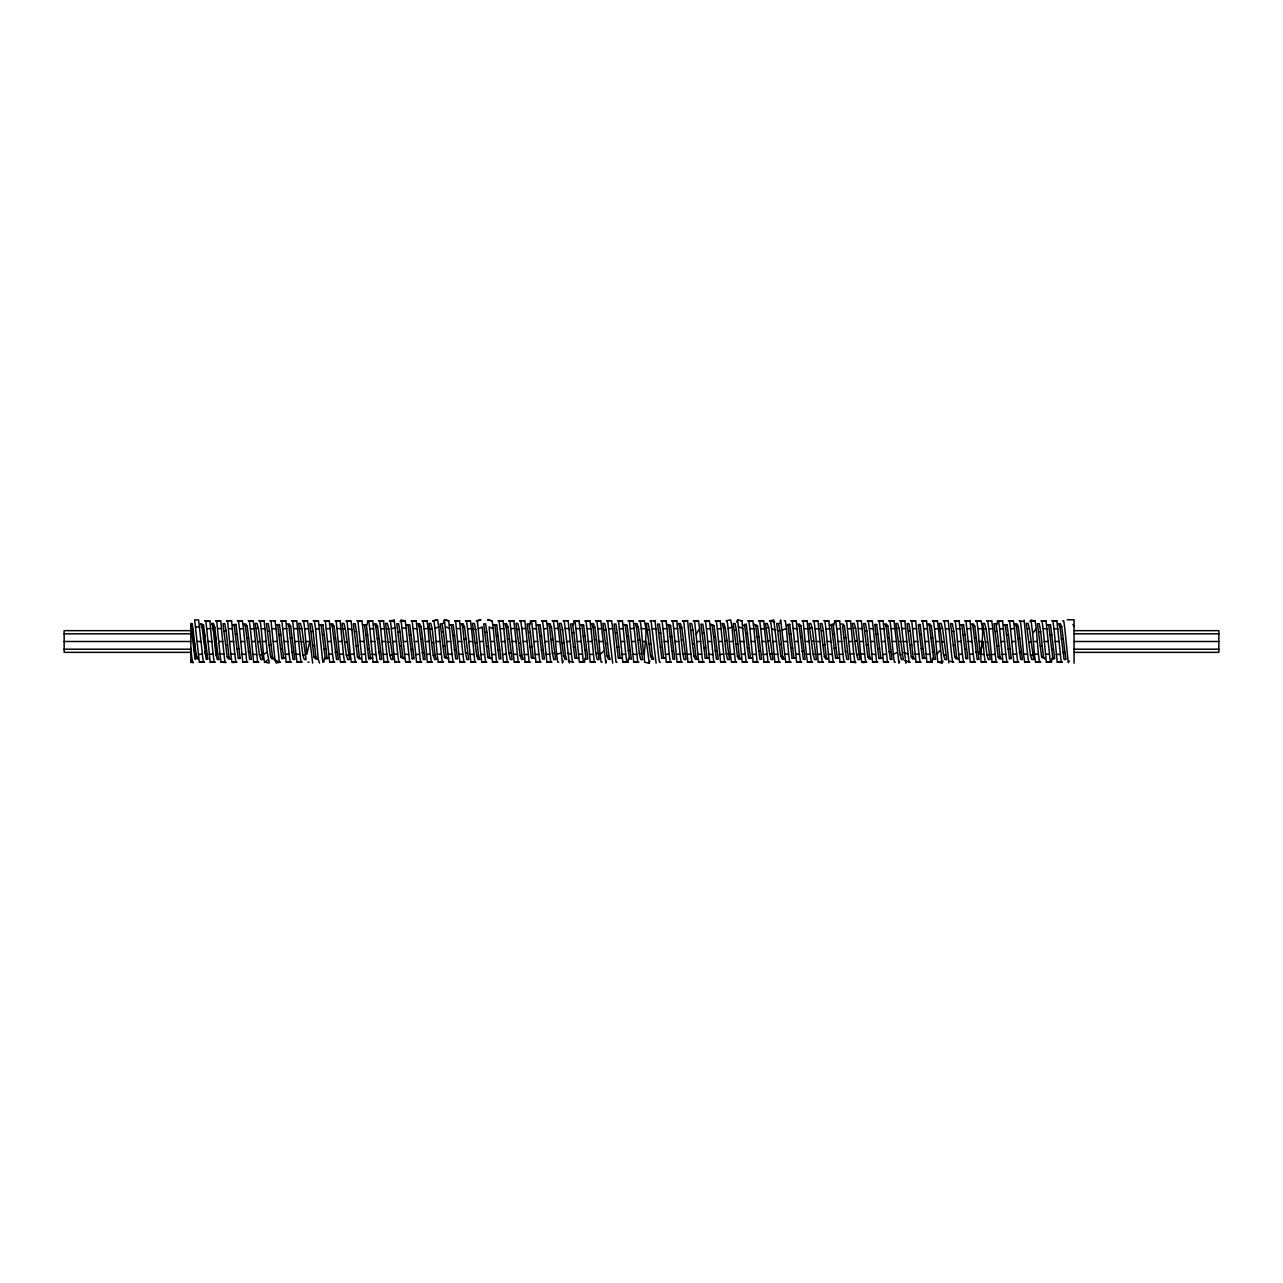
<?xml version="1.0" encoding="UTF-8"?>
<svg xmlns="http://www.w3.org/2000/svg" width="1283" height="1283" viewBox="0 0 1283 1283"><rect width="100%" height="100%" fill="white"/><g stroke="black" fill="none" stroke-linecap="round" stroke-linejoin="round"><path stroke-width="1.5" d="M1050.344 662.14L1046.03 620.94L1040.914 620.94L1042.037 620.86L1043.111 628.686L1046.335 662.044L1051.467 662.044L1051.996 658.099M529.991 624.901L530.537 620.94L535.653 620.94L538.892 654.346L539.983 662.204L541.057 662.124L536.005 662.236L531.627 620.764M573.437 624.821L573.982 620.876L579.066 620.86L583.396 662.14L584.503 662.076L585.048 658.131M930.897 662.14L926.583 620.956L921.467 620.94L922.573 620.86L923.648 628.67L926.887 662.06L932.003 662.06L932.549 658.099M324.407 658.211L323.861 662.172L322.787 662.156L318.457 620.892L313.389 620.764L318.457 620.892M627.932 662.14L626.81 662.06L625.735 654.154L622.48 620.796L618.518 620.844L622.88 662.236L627.932 662.14L628.462 658.227M996.955 624.789L997.5 620.86L1002.584 620.892L1005.824 654.266L1006.914 662.172L1008.005 662.156L1002.953 662.22L999.682 628.814L998.607 620.924L997.5 620.86M367.146 624.661L367.692 620.78L372.744 620.86L376.015 654.49L377.09 662.204L378.148 662.172L373.096 662.14L369.841 628.83L368.766 620.924L367.692 620.78M834.078 624.709L834.624 620.796L839.675 620.828L842.931 654.218L844.006 662.108L845.096 662.22L840.044 662.14L836.789 628.83L835.714 620.892L834.624 620.796M779.984 623.233L780.641 619.962L785.757 662.188L790.809 662.188L785.757 662.188M649.888 661.034L649.23 663.167L644.595 662.236C642.879 648.508 648.685 634.877 644.242 620.956L639.126 620.956L644.242 620.956M981.19 662.076L986.306 662.076L981.19 662.076C979.49 648.38 985.328 634.812 980.87 620.924L975.77 620.908L980.87 620.924M985.2 662.188L984.141 654.538L980.116 654.202L983.019 641.5L979.041 641.5M563.093 660.537L562.483 662.974L557.319 620.796L552.283 620.844L557.319 620.796M606.458 660.953L605.817 663.135L600.781 620.844L595.729 620.78L600.781 620.844M899.608 661.242L898.95 663.199L893.978 620.828L888.927 620.796L893.978 620.828M906.488 661.242L905.83 663.199L900.858 620.828L899.784 620.78L904.836 620.828L908.091 654.186L909.166 662.124L910.256 662.204M443.196 623.554L444.415 619.914L448.729 620.78L452.001 654.17L453.075 662.092L454.166 662.22L449.114 662.156L448.024 654.234L444.415 619.914L448.729 620.78M736.634 622.047L737.597 619.881L741.927 620.78L745.198 654.17L746.273 662.076L747.38 662.14L742.296 662.108L737.597 619.881M698.85 662.076L703.966 662.076L698.85 662.076L697.776 654.17L696.124 634.331L699.588 628.718L698.513 620.86L693.397 621.068L698.513 620.86M942.011 662.91L943.037 661.29L937.777 662.14L934.537 628.846L933.463 620.956L932.372 620.764L937.424 620.876L938.515 628.814L942.011 662.91L937.777 662.14M1069.413 661.066L1068.242 662.669L1064.842 628.814L1063.751 620.876L1062.661 620.796M1035.493 662.108L1040.561 662.236L1035.493 662.108L1034.419 654.186L1032.671 633.321L1036.231 628.686L1035.156 620.86L1030.987 620.25L1029.928 621.485L1035.156 620.86M394.25 620.218L393.223 621.469L389.374 620.876L394.25 620.218L397.698 654.138L398.772 662.044L399.879 662.14L394.795 662.044L390.465 620.812M401.13 620.218L400.104 621.469L405.284 620.764L409.678 662.236L410.768 662.044L405.653 662.044L404.578 654.138L401.13 620.218L405.284 620.764M936.702 654.314L940.295 650.192M408.01 624.869L412.212 658.772L413.607 657.313M743.065 625.671L746.273 624.244L750.475 658.147L751.886 658.099L748.679 658.147L744.461 624.244M744.878 625.671L746.273 624.244M1052.894 658.74L1054.706 658.74L1050.504 624.821L1047.281 624.917L1048.692 624.821L1052.894 658.74L1054.289 657.361M368.75 658.708L370.562 658.708L366.345 624.773L363.137 624.965L364.548 624.773L368.75 658.708L370.146 657.425M370.562 658.708L371.958 657.425M602.24 662.108L601.15 662.22L600.075 654.49L603.748 651.171M190.846 624.965L192.258 623.73L196.491 657.361L197.903 658.708L195.032 658.804L190.846 624.965L193.669 631.813L192.242 635.406L195.08 646.007L193.637 649.615L197.903 658.708M786.527 625.543L789.735 624.308L793.936 658.243L795.348 658.003L792.14 658.243L787.922 624.308M788.339 625.543L789.735 624.308M1009.432 658.66L1011.245 658.66L1008.438 634.893L1007.043 624.725L1003.819 625.013L1005.23 624.725L1009.432 658.66L1010.828 657.473M325.289 658.628L327.101 658.628L324.294 634.78L322.899 624.693L319.675 625.062L321.087 624.693L325.289 658.628L326.684 657.538M327.101 658.628L328.496 657.538M833.196 624.388L831.384 624.388L834.191 648.284L835.586 658.339L837.398 658.339L833.196 624.388L829.989 625.43M965.971 658.596L967.783 658.596L964.976 634.668L963.581 624.645L961.769 624.645L965.971 658.596L967.382 657.586M281.827 658.548L283.639 658.548L280.833 634.556L279.437 624.596L277.625 624.596L281.827 658.548L285.034 657.65M267.201 652.133L269.286 662.974L264.506 662.188L263.432 654.474L267.201 652.133L264.138 620.812L259.086 620.812L264.138 620.812M875.263 625.334L876.658 624.468L880.86 658.42L879.047 658.42L877.652 648.508L874.846 624.468L876.658 624.468M264.506 662.188L268.083 660.039M215.977 654.843L217.661 653.881L214.838 627.547L213.427 623.554L211.791 623.41L216.25 640.345L214.582 641.885L215.977 654.843L217.388 659.558L219.072 659.606L214.582 641.885L213.186 628.686L214.838 627.547L211.791 623.41M922.509 658.5L925.717 657.698L922.509 658.5L918.307 624.548L920.119 624.548L924.321 658.5M234.164 624.516L232.768 625.27L235.976 624.516L240.178 658.468L238.365 658.468L236.97 648.621L234.164 624.516L235.976 624.516M238.365 658.468L239.777 657.746M478.447 628.83L482.232 626.954L484.605 654.474L485.68 662.204L486.77 662.124L481.702 662.204L477.356 620.924L480.949 619.881L476.282 620.78M731.438 662.108L736.506 662.22L731.438 662.108L730.364 654.202L728.199 628.75L731.984 626.922L730.717 619.881L726.018 620.828M918.708 625.222L920.119 624.548M879.047 658.42L882.271 657.81L880.86 658.42M895.422 662.14L894.347 662.188L893.257 654.282L897.074 652.614M438.257 662.156L443.309 662.172L438.257 662.156L437.166 654.234L434.969 628.478L438.77 626.826L437.535 619.914L432.82 620.86L437.535 619.914M277.625 624.596L276.214 625.174L279.437 624.596M687.592 620.635L682.556 620.956L687.592 620.635L690.895 654.17L691.97 662.076L693.061 662.22L687.993 662.076L683.679 620.86M782.614 629.969L786.447 628.542L785.372 620.812L784.314 620.796M961.769 624.645L960.358 625.11L963.581 624.645M835.586 658.339L838.809 657.906L837.398 658.339M207.782 659.029L206.21 659.478L202.008 626.585L200.613 623.779L203.548 625.126L207.782 659.029L204.815 652.406L206.371 650.208L203.42 638.597L204.959 635.903L202.008 626.585L203.548 625.126L200.613 623.779M391.556 628.686L395.437 627.708M558.779 662.172L557.704 662.14L556.614 654.218L560.495 653.239M224.365 631.22L226.129 630.835L224.717 623.538L222.969 623.634L227.155 656.848L228.55 659.045L230.363 659.045L228.951 656.768L226.129 630.835M633.337 620.764L628.269 620.892L633.337 620.764L637.715 662.236L638.806 662.06L633.69 662.06L629.36 620.796M416.558 662.236L421.61 662.108L416.558 662.236L412.164 620.764L411.073 620.94L416.189 620.94L420.519 662.204M190.846 660.681L192.129 660.456L193.412 662.621L190.846 662.381L190.846 623.49L192.258 623.73M225.76 645.157L227.54 644.852M513.874 620.764L508.822 620.876L513.874 620.764L518.268 662.236L519.358 662.06L514.242 662.06L509.912 620.796M523.656 620.94L524.747 620.764L525.822 628.494L529.125 662.236L530.216 662.06L525.148 662.236L521.844 628.494L520.754 620.764L519.663 620.94L524.747 620.764M285.836 620.78L280.785 620.86L285.836 620.78L289.108 654.202L290.183 662.092L291.289 662.14L286.189 662.044L281.875 620.812M292.716 620.78L291.626 620.924L296.742 620.924L299.981 654.378L301.072 662.204L302.163 662.108L297.063 662.092L295.988 654.202L292.716 620.78L296.742 620.924M757.162 662.22L758.253 662.076L753.153 662.076L749.897 628.622L748.807 620.78L747.732 620.892L752.816 620.908L753.891 628.798L757.162 662.22L753.153 662.076M764.043 662.22L769.094 662.14L764.043 662.22L760.771 628.798L759.696 620.908L758.59 620.86L763.69 620.956L768.02 662.188M364.949 624.965L366.345 624.773M876.626 662.22L877.7 662.076L872.6 662.076L869.345 628.59L868.254 620.78L867.18 620.908L872.28 620.908L873.354 628.798L876.626 662.22L872.6 662.076M883.506 662.22L888.542 662.14L883.506 662.22L880.234 628.798L879.16 620.908L878.053 620.86L883.121 620.876L887.467 662.188M209.819 620.764L204.799 620.78L209.819 620.764L213.09 654.17L214.181 662.108L215.255 662.204L210.204 662.172L205.873 620.892M216.699 620.764L215.624 620.908L220.708 620.86L223.916 653.849L224.958 661.771L226.016 662.541L221.061 662.108L219.97 654.17L216.699 620.764L220.708 620.86M969.98 620.78L964.928 620.844L969.98 620.78L973.236 654.202L974.31 662.076L975.417 662.14L970.349 662.124L966.003 620.828M996.073 662.22L997.148 662.092L992.08 662.188L988.824 628.814L987.75 620.924L986.643 620.86L991.727 620.924L992.801 628.814L996.073 662.22L992.08 662.188M850.517 620.78L845.481 620.844L850.517 620.78L853.756 653.769L854.783 661.739L855.857 662.573L850.886 662.108L846.555 620.828M860.3 620.908L861.374 620.78L864.646 654.186L865.72 662.076L866.827 662.14L862.721 662.573L861.663 661.739L860.62 653.769L857.397 620.78L856.322 620.908L861.374 620.78M199.362 662.22L204.414 662.156L199.362 662.22L194.647 619.897L198.576 619.849L203.323 662.172M849.811 654.218L853.756 653.769M713.733 662.22L714.807 662.108L709.724 662.14L706.468 628.718L705.393 620.86L704.287 620.908L709.387 620.892L710.461 628.83L713.733 662.22L709.724 662.14M720.613 662.22L725.633 662.22L720.613 662.22L717.341 628.83L716.267 620.892L715.176 620.78L720.228 620.844L724.558 662.108M329.282 620.78L324.246 620.764L329.282 620.78L332.538 654.17L333.628 662.092L334.703 662.22L329.667 662.156L325.321 620.892M336.162 620.78L335.071 620.892L340.155 620.86L343.411 654.282L344.502 662.14L345.608 662.092L340.508 662.092L339.418 654.17L336.162 620.78L340.155 620.86M740.852 620.892L741.927 620.78M307.952 662.204L309.043 662.108M850.886 662.108L854.783 661.739M424.144 628.846L428.089 628.478L430.286 654.234L431.377 662.156L432.451 662.172L427.399 662.204L424.144 628.846L423.069 620.94L421.963 620.86L427.014 620.764L428.089 628.478M621.806 654.538L625.735 654.154M594.27 662.22L595.36 662.108L590.276 662.14L587.021 628.702L585.946 620.86L584.84 620.908L589.939 620.908L591.014 628.83L594.27 662.22L590.276 662.14M455.609 620.78L454.535 620.892L459.603 620.86L462.874 654.298L463.949 662.14L465.055 662.092L459.956 662.092L458.881 654.17L455.609 620.78L459.603 620.86M502.343 654.522L506.288 654.138L507.362 662.06L508.485 662.14L503.417 662.22L500.162 628.782L499.071 620.86L497.98 620.828L503.032 620.796L506.288 654.138M543.591 628.862L547.536 628.494L549.733 654.218L550.824 662.14L551.898 662.172L546.863 662.204L543.591 628.862L542.533 620.94L541.41 620.86L546.462 620.78L547.536 628.494M382.895 654.49L386.841 654.138L387.915 662.044L389.022 662.14L383.97 662.204L380.698 628.798L379.608 620.86L378.533 620.812L383.585 620.812L386.841 654.138M622.48 620.796L617.428 620.828M663.054 628.878L667 628.51L669.181 654.202L670.271 662.14L671.346 662.188L666.31 662.188L663.054 628.878L661.98 620.956L660.857 620.86L665.925 620.796L667 628.51M617.075 662.14L616 662.236L612.729 628.766L611.638 620.844L610.548 620.828M366.216 662.14L367.339 662.044L362.239 662.14L357.973 621.197L356.866 620.619L361.886 620.924L362.977 628.83L366.216 662.14L362.239 662.14M492.56 662.204L497.612 662.156L492.56 662.204L489.112 626.954L493.281 628.782L496.537 662.22M676.799 620.86L671.731 620.812L676.799 620.86L680.038 654.17L681.113 662.076L682.203 662.22L677.151 662.14L672.805 620.796M474.822 662.204L475.897 662.124L470.829 662.14L467.573 628.702L466.483 620.86L465.376 620.924L470.476 620.924L471.567 628.83L474.822 662.204L470.829 662.14M567.102 620.876L568.177 620.796L571.448 654.17L572.523 662.076L573.613 662.22M219.97 654.17L223.916 653.849M221.061 662.108L224.958 661.771M246.753 662.14L247.876 662.044L242.776 662.14L239.52 628.686L238.446 620.86L237.339 620.94L242.439 620.94L243.513 628.83L246.753 662.14L242.776 662.14M253.633 662.14L258.701 662.188L253.633 662.14L250.393 628.83L249.319 620.94L248.228 620.764L253.28 620.876L257.626 662.188M206.948 628.798L210.909 628.478M326.411 628.798L330.356 628.494M796.246 620.86L791.194 620.796L796.246 620.86L799.485 654.154L800.56 662.06L801.65 662.236L796.599 662.124L792.253 620.812M803.126 620.86L802.003 620.956L807.103 620.86L810.359 654.314L811.433 662.14L812.556 662.06L807.44 662.06L806.365 654.154L803.126 620.86L807.103 620.86M719.522 654.506L723.484 654.202M1057.224 662.14L1062.276 662.204L1057.224 662.14L1053.985 628.846L1052.91 620.94L1051.819 620.764L1056.871 620.876L1061.217 662.172M915.693 620.86L910.641 620.78L915.693 620.86L918.949 654.154L920.007 662.06L921.098 662.236L916.046 662.124L911.716 620.828M357.973 621.197L361.886 620.924M1049.093 624.917L1050.504 624.821M818.313 662.14L823.413 662.06L822.307 662.14L821.216 654.314L818.025 621.068L812.877 620.908L813.983 620.86L815.058 628.718L818.313 662.14L819.436 662.06M829.187 662.14L834.223 662.236L829.187 662.14L825.947 628.975L824.889 621.068L823.814 620.619L828.834 620.892L833.164 662.14M230.459 620.94L231.565 620.86L234.821 654.282L235.896 662.14L237.002 662.092L232.897 662.541L231.838 661.771L230.796 653.849L227.588 620.86L226.466 620.94L231.565 620.86M660.504 662.124L659.43 662.188L658.339 654.314L655.1 620.956L653.977 620.86M347.035 620.86L345.929 620.924L351.093 621.197L354.268 654.282L355.359 662.14L356.466 662.092L351.366 662.14L350.291 654.282L347.035 620.86L351.093 621.197M890.001 620.876L891.092 628.782L895.037 628.558M958.433 654.426L962.378 654.218L963.469 662.124L964.543 662.204L959.492 662.156L956.252 628.814L955.161 620.876L954.071 620.796L959.123 620.828L962.378 654.218M195.914 626.97L199.859 626.762M273.904 620.86L274.995 620.812L276.086 628.702L279.309 662.044L280.432 662.14L276.166 662.974L274.963 660.039L271.018 620.812L269.927 620.86L274.995 620.812M1010.539 628.782L1014.5 628.59L1016.681 654.186L1017.756 662.108L1018.846 662.204L1013.795 662.172L1010.539 628.782L1009.464 620.892L1008.374 620.78L1013.426 620.844L1014.5 628.59M838.97 654.41L842.931 654.218M774.9 662.188L779.952 662.14L774.9 662.188L771.644 628.895L770.57 620.956L769.447 620.86L773.761 619.962L778.877 662.188M579.066 620.86L573.982 620.876M1051.467 662.044L1046.335 662.044M824.889 621.068L828.834 620.892M227.155 656.848L228.951 656.768M351.366 662.14L352.472 662.092M423.069 620.94L427.014 620.764M622.88 662.236L626.81 662.06M932.003 662.06L926.887 662.06M542.533 620.94L546.462 620.78M503.417 662.22L507.362 662.06M511.003 628.654L514.964 628.494M630.45 628.638L634.411 628.478M825.947 628.975L829.909 628.83M415.467 654.522L419.429 654.362M534.915 654.49L538.892 654.346M282.966 628.702L286.927 628.542M661.98 620.956L665.925 620.796M383.97 662.204L387.915 662.044M762.968 654.458L766.929 654.298M882.415 654.442L886.377 654.282M847.646 628.75L851.607 628.606M198.272 654.394L202.249 654.25M967.093 628.734L971.055 628.574M584.503 662.076L579.403 662.076L575.057 620.796M1001.863 654.41L1005.824 654.266M619.609 628.766L623.57 628.638M426.309 654.362L430.286 654.234M748.679 658.147L750.074 658.099M500.162 628.782L504.123 628.654M545.772 654.346L549.733 654.218M991.021 654.538L994.983 654.41M380.698 628.798L384.675 628.686M665.219 654.314L669.181 654.202M260.16 620.876L261.251 628.798L265.228 628.702M784.667 654.298L788.628 654.202L789.719 662.124M956.252 628.814L960.213 628.734M1012.704 654.266L1016.681 654.186M530.537 620.94L535.653 620.94M836.789 628.83L840.766 628.75M209.113 654.25L213.09 654.17M717.341 628.83L721.319 628.75M249.319 620.94L253.28 620.876M368.766 620.924L372.744 620.86M933.463 620.956L937.424 620.876M1052.91 620.94L1056.871 620.876M328.576 654.234L332.538 654.17M677.151 662.14L681.113 662.076M796.599 662.124L800.56 662.06M916.046 662.124L920.007 662.06M716.267 620.892L720.228 620.844M835.714 620.892L839.675 620.828M955.161 620.876L959.123 620.828M596.82 620.908L597.894 628.83L601.871 628.766M448.024 654.234L452.001 654.17M210.204 662.172L214.181 662.108M329.667 662.156L333.628 662.092M449.114 662.156L453.075 662.092M1013.795 662.172L1017.756 662.108M379.608 620.86L383.585 620.812M499.071 620.86L503.032 620.796M427.399 662.204L431.377 662.156M546.863 662.204L550.824 662.14M666.31 662.188L670.271 662.14M1002.953 662.22L1006.914 662.172M369.841 628.83L373.818 628.798M676.061 654.202L680.038 654.17M959.492 662.156L963.469 662.124M307.583 620.892L302.499 620.86L307.583 620.892L312.667 663.07M879.16 620.908L883.121 620.876M998.607 620.924L1002.584 620.892M1009.464 620.892L1013.426 620.844M250.393 628.83L254.371 628.798M795.508 654.202L799.485 654.154M536.005 662.236L539.983 662.204M742.296 662.108L746.273 662.076M970.349 662.124L974.31 662.076M303.622 620.924L304.696 628.83L308.674 628.798M880.234 628.798L884.212 628.782M999.682 628.814L1003.659 628.782M1053.985 628.846L1057.962 628.814M741.221 654.202L745.198 654.17M914.971 654.186L918.949 654.154M969.258 654.218L973.236 654.202M840.044 662.14L844.006 662.108M934.537 628.846L938.515 628.814M1034.419 654.186L1038.396 654.154L1039.471 662.044M1067.183 619.785L1074.063 619.785L1074.063 663.215M900.858 620.828L904.836 620.828M568.177 620.796L563.125 620.876L564.199 620.796L569.363 662.974M611.638 620.844L606.57 620.828L607.661 620.844L612.697 663.135M655.1 620.956L650 620.86L651.123 620.956L656.11 663.167M949.917 661.29L953.686 662.22L952.611 662.156L951.553 654.426L948.281 620.876L943.213 620.796L944.304 620.876L945.379 628.814L948.891 662.91M841.199 624.067L843.011 624.067L844.406 625.96L848.624 659.334L846.812 659.334L845.401 651.572L842.594 625.96L844.406 625.96M321.087 624.693L322.899 624.693M1005.23 624.725L1007.043 624.725M406.599 624.869L409.806 624.869L414.024 658.772L412.212 658.772M453.268 624.965L450.06 624.773L451.456 624.965L455.673 658.853L457.486 658.853L453.268 624.965L451.873 624.773M494.917 625.062L496.729 625.062L500.931 658.917L499.135 658.917L494.917 625.062L493.522 624.693L496.729 625.062M538.379 625.174L540.191 625.174L544.393 658.981L542.581 658.981L538.379 625.174L536.984 624.596L540.191 625.174M581.841 625.27L583.653 625.27L587.855 659.045L586.042 659.045L581.841 625.27L580.445 624.516L583.653 625.27M625.302 625.382L627.114 625.382L631.316 659.093L629.504 659.093L625.302 625.382L623.907 624.436L627.114 625.382M668.764 625.495L670.576 625.495L674.778 659.157L672.966 659.157L668.764 625.495L667.352 624.356L670.576 625.495M712.225 625.607L714.038 625.607L718.239 659.205L716.427 659.205L712.225 625.607L710.814 624.276L714.038 625.607M755.687 625.719L757.499 625.719L761.701 659.254L759.889 659.254L755.687 625.719L754.276 624.212L757.499 625.719M799.149 625.847L800.945 625.847L805.163 659.302L803.35 659.302L799.149 625.847L797.737 624.131L799.55 624.131L800.945 625.847M886.056 626.088L887.868 626.088L892.07 659.382L890.274 659.382L886.056 626.088L884.661 624.003L886.473 624.003L887.868 626.088M245.374 626.152L247.186 626.152L251.388 659.398L249.592 659.398L245.374 626.152L243.978 623.971L245.791 623.971L247.186 626.152M288.835 626.28L290.648 626.28L294.849 659.43L293.037 659.43L288.835 626.28L287.44 623.923L289.252 623.923L290.648 626.28M929.517 626.216L931.33 626.216L935.532 659.414L933.735 659.414L929.517 626.216L928.122 623.939L929.934 623.939L931.33 626.216M972.979 626.345L974.791 626.345L978.993 659.446L977.181 659.446L972.979 626.345L971.584 623.891L973.396 623.891L974.791 626.345M332.297 626.409L334.109 626.409L338.311 659.462L336.499 659.462L332.297 626.409L330.902 623.859L332.698 623.859L334.109 626.409M375.759 626.553L377.571 626.553L381.773 659.494L379.96 659.494L375.759 626.553L374.363 623.811L376.16 623.811L377.571 626.553M1016.441 626.473L1018.253 626.473L1022.455 659.478L1020.643 659.478L1016.441 626.473L1015.045 623.843L1016.858 623.843L1018.253 626.473M1059.902 626.617L1061.715 626.617L1065.916 659.51L1064.104 659.51L1059.902 626.617L1058.507 623.779L1060.303 623.779L1061.715 626.617M419.22 626.681L421.032 626.681L425.234 659.51L423.422 659.51L419.22 626.681L417.809 623.763L419.621 623.763L421.032 626.681M462.682 626.826L464.494 626.826L468.696 659.542L466.884 659.542L465.488 652.839L462.682 626.826L461.271 623.714L463.083 623.714L464.494 626.826M506.144 626.97L507.94 626.97L512.158 659.558L510.345 659.558L508.934 653.015L506.144 626.97L504.732 623.666L506.544 623.666L507.94 626.97M549.605 627.114L551.401 627.114L555.619 659.574L553.807 659.574L552.396 653.207L549.605 627.114L548.194 623.634L550.006 623.634L551.401 627.114M593.051 627.259L594.863 627.259L599.081 659.574L597.269 659.574L595.857 653.384L593.051 627.259L591.655 623.602L593.468 623.602L594.863 627.259M636.512 627.403L638.325 627.403L642.526 659.59L640.73 659.59L639.319 653.56L636.512 627.403L635.117 623.554L636.929 623.554L638.325 627.403M679.974 627.563L681.786 627.563L685.988 659.59L684.176 659.59L682.781 653.737L679.974 627.563L678.579 623.538L680.391 623.538L681.786 627.563M723.436 627.708L725.248 627.708L729.45 659.606L727.637 659.606L726.242 653.913L723.436 627.708L722.04 623.506L723.853 623.506L725.248 627.708M766.897 627.868L768.709 627.868L772.911 659.59L771.099 659.59L769.704 654.089L765.502 623.474L767.298 623.474L768.709 627.868M810.359 628.029L812.171 628.029L816.373 659.59L814.561 659.59L813.165 654.266L808.964 623.458L810.76 623.458L812.171 628.029M853.82 628.189L855.633 628.189L859.835 659.59L858.022 659.59L856.627 654.442L852.409 623.442L854.221 623.442L855.633 628.189M256.6 628.445L258.396 628.445L262.614 659.574L260.802 659.574L259.391 654.683L255.189 623.426L257.001 623.426L258.396 628.445M521.844 628.494L525.822 628.494M897.282 628.349L899.094 628.349L903.296 659.574L901.484 659.574L900.089 654.603L895.871 623.426L897.683 623.426L899.094 628.349M901.917 628.558L905.91 628.558M228.663 628.686L232.64 628.686M272.108 628.702L276.086 628.702M300.046 628.606L301.858 628.606L306.076 659.558L304.263 659.558L302.852 654.843L298.65 623.41L300.463 623.41L301.858 628.606M565.29 628.526L569.267 628.526M608.751 628.766L612.729 628.766M858.487 628.606L862.465 628.59M940.744 628.526L942.54 628.526L946.758 659.558L944.946 659.558L943.534 654.763L939.332 623.41L941.145 623.41L942.54 628.526M984.205 628.686L986.002 628.686L990.219 659.542L988.407 659.542L986.996 654.923L982.794 623.41L984.606 623.41L986.002 628.686M988.824 628.814L992.801 628.814M314.463 620.892L315.554 628.798L319.531 628.798M343.507 628.782L345.319 628.782L349.521 659.542L347.725 659.542L346.314 655.004L342.112 623.41L343.924 623.41L345.319 628.782M386.969 628.943L388.781 628.943L392.983 659.51L391.187 659.51L389.775 655.164L385.574 623.394L387.386 623.394L388.781 628.943M652.197 628.878L656.174 628.878M945.379 628.814L949.372 628.814M1027.651 628.862L1029.463 628.862L1033.681 659.526L1031.869 659.526L1030.457 655.084L1026.256 623.41L1028.068 623.41L1029.463 628.862M430.43 629.119L432.243 629.119L435.049 655.324L436.445 659.494L434.632 659.494L433.237 655.324L429.035 623.394L430.847 623.394L432.243 629.119M473.892 629.295L475.704 629.295L478.511 655.485L479.906 659.462L478.094 659.462L476.699 655.485L472.497 623.41L474.309 623.41L475.704 629.295M517.354 629.472L519.166 629.472L521.973 655.629L523.368 659.43L521.556 659.43L520.16 655.629L515.958 623.41L517.755 623.41L519.166 629.472M560.815 629.664L562.628 629.664L565.434 655.773L566.829 659.398L565.017 659.398L563.622 655.773L559.404 623.426L561.216 623.426L562.628 629.664M604.277 629.841L606.089 629.841L608.88 655.934L610.291 659.366L608.479 659.366L607.084 655.934L602.866 623.426L604.678 623.426L606.089 629.841M647.739 630.033L649.551 630.033L652.341 656.078L653.753 659.318L651.94 659.318L650.545 656.078L646.327 623.442L648.14 623.442L649.551 630.033M691.2 630.21L692.996 630.21L695.803 656.206L697.214 659.27L695.402 659.27L693.991 656.206L689.789 623.474L691.601 623.474L692.996 630.21M734.646 630.402L736.458 630.402L739.265 656.351L740.676 659.221L738.864 659.221L737.452 656.351L733.251 623.49L735.063 623.49L736.458 630.402M778.107 630.595L779.92 630.595L782.726 656.495L784.121 659.173L782.325 659.173L780.914 656.495L776.712 623.522L778.524 623.522L779.92 630.595M190.846 630.643L64.15 630.643L64.15 652.357L190.846 652.357M821.569 630.787L823.381 630.787L826.188 656.623L827.583 659.125L825.787 659.125L824.376 656.623L820.174 623.538L821.986 623.538L823.381 630.787M1074.063 630.643L1218.85 630.643L1218.85 652.357L1074.063 652.357M865.031 630.979L866.843 630.979L869.649 656.752L871.045 659.061L869.232 659.061L867.837 656.752L863.635 623.57L865.448 623.57L866.843 630.979M267.81 631.284L269.622 631.284L272.429 656.944L273.824 658.981L272.012 658.981L270.617 656.944L266.415 623.634L268.211 623.634L269.622 631.284M908.492 631.188L910.305 631.188L913.111 656.88L914.506 659.013L912.694 659.013L911.299 656.88L907.097 623.618L908.893 623.618L910.305 631.188M951.954 631.38L953.766 631.38L956.573 657.008L957.968 658.949L956.156 658.949L954.76 657.008L950.559 623.65L952.355 623.65L953.766 631.38M311.272 631.477L313.084 631.477L315.891 657.072L317.286 658.917L315.474 658.917L314.078 657.072L309.861 623.666L311.673 623.666L313.084 631.477M354.733 631.685L356.546 631.685L359.336 657.185L360.748 658.853L358.935 658.853L357.54 657.185L353.322 623.714L355.134 623.714L356.546 631.685M995.416 631.573L997.228 631.573L1000.034 657.137L1001.43 658.885L999.617 658.885L998.222 657.137L994.004 623.698L995.816 623.698L997.228 631.573M398.195 631.878L399.991 631.878L402.798 657.313L404.209 658.772L400.986 657.313L396.784 623.763L398.596 623.763L399.991 631.878M1038.877 631.781L1040.689 631.781L1043.48 657.249L1044.891 658.804L1041.684 657.249L1037.466 623.73L1039.278 623.73L1040.689 631.781M441.657 632.086L443.453 632.086L446.259 657.425L447.671 658.708L444.447 657.425L440.245 623.811L442.058 623.811L443.453 632.086M485.102 632.294L486.915 632.294L489.721 657.538L491.132 658.628L487.909 657.538L483.707 623.859L485.519 623.859L486.915 632.294M528.564 632.503L530.376 632.503L533.183 657.65L534.578 658.548L531.37 657.65L527.169 623.923L528.981 623.923L530.376 632.503M572.026 632.711L573.838 632.711L576.644 657.746L578.04 658.468L574.832 657.746L570.63 623.971L572.443 623.971L573.838 632.711M615.487 632.92L617.299 632.92L620.106 657.858L621.501 658.387L618.294 657.858L614.092 624.035L615.904 624.035L617.299 632.92M658.949 633.128L660.761 633.128L663.568 657.954L664.963 658.291L661.755 657.954L657.554 624.099L659.35 624.099L660.761 633.128M702.41 633.353L704.223 633.353L707.029 658.051L705.217 658.051L700.999 624.163L702.811 624.163L704.223 633.353M745.872 633.561L747.684 633.561M64.15 633.818L190.846 633.818M789.334 633.786L791.146 633.786M1074.063 633.818L1218.85 633.818M832.795 633.994L834.591 633.994M235.559 634.331L237.371 634.331M876.241 634.219L878.053 634.219M279.02 634.556L280.833 634.556M919.703 634.444L921.515 634.444M322.482 634.78L324.294 634.78M963.164 634.668L964.976 634.668M1006.626 634.893L1008.438 634.893M365.944 635.005L367.756 635.005M1050.087 635.117L1051.9 635.117M409.405 635.229L411.218 635.229M452.867 635.454L454.679 635.454M496.329 635.678L498.141 635.678M539.79 635.903L541.586 635.903M583.252 636.143L585.048 636.143M626.697 636.368L628.51 636.368M670.159 636.593L671.971 636.593M713.621 636.833L715.433 636.833M757.082 637.058L758.894 637.058M800.544 637.298L802.356 637.298M844.006 637.539L845.818 637.539M887.467 637.763L889.279 637.763M246.785 637.892L248.597 637.892M290.247 638.116L292.043 638.116M930.929 638.004L932.741 638.004M333.692 638.357L335.505 638.357M974.39 638.244L976.187 638.244M377.154 638.597L378.966 638.597M1017.836 638.469L1019.648 638.469M420.616 638.838L422.428 638.838M1061.298 638.709L1063.11 638.709M464.077 639.078L465.889 639.078M507.539 639.303L509.351 639.303M551 639.543L552.813 639.543M594.462 639.784L596.274 639.784M637.924 640.025L639.736 640.025M681.385 640.265L683.197 640.265M724.847 640.506L726.643 640.506M768.292 640.746L770.105 640.746M811.754 640.987L813.566 640.987M855.216 641.227L857.028 641.227M64.15 641.5L190.846 641.5M197.181 641.5L201.158 641.5M208.038 641.5L212.016 641.5M218.896 641.5L222.873 641.5M229.753 641.5L233.731 641.5M240.611 641.5L244.588 641.5M251.468 641.5L255.445 641.5M257.995 641.596L259.808 641.596M262.325 641.5L266.319 641.5M273.183 641.5L277.176 641.5M284.056 641.5L288.034 641.5M294.914 641.5L298.891 641.5M305.771 641.5L309.748 641.5L306.862 654.378L304.696 628.83M327.486 641.5L331.463 641.5M338.343 641.5L342.32 641.5M360.058 641.5L364.051 641.5M370.931 641.5L374.909 641.5M381.789 641.5L385.766 641.5M392.646 641.5L396.623 641.5M403.503 641.5L407.481 641.5M414.361 641.5L418.338 641.5M425.218 641.5L429.196 641.5M436.076 641.5L440.053 641.5L442.234 662.156M446.933 641.5L450.926 641.5M457.79 641.5L461.784 641.5M468.664 641.5L472.641 641.5M479.521 641.5L483.499 641.5M490.379 641.5L494.356 641.5M501.236 641.5L505.213 641.5M512.093 641.5L516.071 641.5M522.951 641.5L526.928 641.5M533.808 641.5L537.785 641.5M544.666 641.5L548.659 641.5M555.523 641.5L559.516 641.5M566.396 641.5L570.374 641.5M577.254 641.5L581.231 641.5M588.111 641.5L592.088 641.5M598.969 641.5L602.946 641.5M620.683 641.5L624.661 641.5M631.541 641.5L635.518 641.5M642.398 641.5L646.391 641.5L649.23 663.167M664.129 641.5L668.106 641.5M674.986 641.5L678.964 641.5M696.701 641.5L700.678 641.5M707.558 641.5L711.536 641.5M718.416 641.5L722.393 641.5M729.273 641.5L733.267 641.5L735.416 662.108M740.131 641.5L744.124 641.5M751.004 641.5L754.981 641.5M761.861 641.5L765.839 641.5M772.719 641.5L776.696 641.5M783.576 641.5L787.554 641.5M794.434 641.5L798.411 641.5M805.291 641.5L809.268 641.5M816.148 641.5L820.126 641.5M827.006 641.5L830.999 641.5M837.879 641.5L841.856 641.5M848.737 641.5L852.714 641.5M859.594 641.5L863.571 641.5M870.451 641.5L874.429 641.5M881.309 641.5L885.286 641.5M892.166 641.5L896.143 641.5M898.677 641.468L900.49 641.468M903.024 641.5L907.001 641.5M913.881 641.5L917.874 641.5M924.738 641.5L928.732 641.5M935.612 641.5L939.589 641.5M957.326 641.5L961.304 641.5M968.184 641.5L972.161 641.5M1000.756 641.5L1004.733 641.5M1011.613 641.5L1015.607 641.5M1033.344 641.5L1037.322 641.5M1044.202 641.5L1048.179 641.5M1055.059 641.5L1059.036 641.5M1074.063 641.5L1218.85 641.5M301.457 641.837L303.269 641.837M942.139 641.708L943.951 641.708M344.919 642.077L346.731 642.077M985.601 641.949L987.413 641.949M388.38 642.318L390.192 642.318M1029.062 642.19L1030.874 642.19M431.842 642.558L433.638 642.558M475.287 642.799L477.1 642.799M518.749 643.04L520.561 643.04M562.211 643.264L564.023 643.264M605.672 643.505L607.484 643.505M649.134 643.745L650.946 643.745M692.595 643.986L694.408 643.986M736.057 644.226L737.869 644.226M779.519 644.467L781.331 644.467M822.98 644.707L824.793 644.707M866.442 644.932L868.238 644.932M269.205 645.285L271.018 645.285M909.888 645.173L911.7 645.173M312.667 645.525L314.479 645.525M953.349 645.413L955.161 645.413M356.129 645.766L357.941 645.766M996.811 645.638L998.623 645.638M399.59 645.99L401.403 645.99M1040.272 645.878L1042.085 645.878M443.052 646.231L444.864 646.231M486.514 646.456L488.326 646.456M529.975 646.696L531.787 646.696M573.437 646.921L575.233 646.921M616.898 647.145L618.695 647.145M660.344 647.386L662.156 647.386M703.806 647.61L705.618 647.61M747.267 647.835L749.08 647.835M790.729 648.059L792.541 648.059M834.191 648.284L836.003 648.284M877.652 648.508L879.464 648.508M236.97 648.621L238.782 648.621M921.114 648.717L922.926 648.717M280.432 648.829L282.244 648.829M323.893 649.054L325.69 649.054M964.575 648.941L966.388 648.941M64.15 649.182L190.846 649.182M367.339 649.278L369.151 649.278M1008.037 649.166L1009.833 649.166M1074.063 649.182L1218.85 649.182M410.801 649.487L412.613 649.487M1051.483 649.374L1053.295 649.374M454.262 649.711L456.074 649.711M497.724 649.92L499.536 649.92M541.185 650.128L542.998 650.128M584.647 650.337L586.459 650.337M628.109 650.545L629.921 650.545M671.57 650.754L673.383 650.754M715.032 650.962L716.828 650.962M758.494 651.171L760.29 651.171M801.939 651.363L803.751 651.363M845.401 651.572L847.213 651.572M248.18 651.876L249.993 651.876M888.862 651.764L890.675 651.764M932.324 651.972L934.136 651.972M291.642 652.069L293.454 652.069M335.104 652.261L336.916 652.261M975.786 652.165L977.598 652.165M378.565 652.454L380.377 652.454M1019.247 652.357L1021.06 652.357M1062.709 652.55L1064.521 652.55M422.027 652.646L423.839 652.646M465.488 652.839L467.285 652.839M508.934 653.015L510.746 653.015M552.396 653.207L554.208 653.207M595.857 653.384L597.67 653.384M639.319 653.56L641.131 653.56M682.781 653.737L684.593 653.737M726.242 653.913L728.054 653.913M769.704 654.089L771.516 654.089M350.291 654.282L354.268 654.282M393.721 654.138L397.698 654.138M437.166 654.234L441.144 654.234M686.918 654.17L690.895 654.17M730.364 654.202L734.341 654.202M773.809 654.298L777.787 654.298M813.165 654.266L814.978 654.266M817.239 654.314L821.216 654.314M1023.561 654.186L1027.539 654.186L1028.613 662.108L1029.704 662.204L1024.636 662.108L1023.561 654.186L1021.38 628.59L1020.306 620.844L1019.247 620.764L1023.048 621.485L1024.107 620.25L1027.539 654.186M259.391 654.683L261.203 654.683M480.628 654.474L484.605 654.474M524.057 654.49L528.035 654.49M856.627 654.442L858.439 654.442M900.089 654.603L901.885 654.603M302.852 654.843L304.664 654.843M943.534 654.763L945.346 654.763M986.996 654.923L988.808 654.923M346.314 655.004L348.126 655.004M389.775 655.164L391.588 655.164M1030.457 655.084L1032.27 655.084M433.237 655.324L435.049 655.324M476.699 655.485L478.511 655.485M520.16 655.629L521.973 655.629M563.622 655.773L565.434 655.773M607.084 655.934L608.88 655.934M650.545 656.078L652.341 656.078M693.991 656.206L695.803 656.206M737.452 656.351L739.265 656.351M780.914 656.495L782.726 656.495M824.376 656.623L826.188 656.623M867.837 656.752L869.649 656.752M270.617 656.944L272.429 656.944M314.078 657.072L315.891 657.072M911.299 656.88L913.111 656.88M954.76 657.008L956.573 657.008M357.54 657.185L359.336 657.185M400.986 657.313L402.798 657.313M998.222 657.137L1000.034 657.137M1041.684 657.249L1043.48 657.249M444.447 657.425L446.259 657.425M487.909 657.538L489.721 657.538M531.37 657.65L533.183 657.65M574.832 657.746L576.644 657.746M618.294 657.858L620.106 657.858M661.755 657.954L663.568 657.954M708.424 658.195L705.217 658.051M792.14 658.243L793.936 658.243M687.993 662.076L691.97 662.076M481.702 662.204L485.68 662.204M1024.636 662.108L1028.613 662.108M525.148 662.236L529.125 662.236M553.342 620.78L554.416 628.494L558.41 628.526M491.485 654.474L495.463 654.522M705.393 620.86L709.387 620.892M340.508 662.092L344.502 662.14M585.946 620.86L589.939 620.908M459.956 662.092L463.949 662.14M759.696 620.908L763.69 620.956M466.483 620.86L470.476 620.924M804.2 628.67L808.194 628.718M361.148 654.282L365.142 654.346M241.701 654.282L245.678 654.33M286.189 662.044L290.183 662.092M579.403 662.076L583.396 662.14M373.096 662.14L377.09 662.204M1042.037 620.86L1046.03 620.94M238.446 620.86L242.439 620.94M807.44 662.06L811.433 662.14M922.573 620.86L926.583 620.956M760.771 628.798L764.764 628.895M828.096 654.314L832.09 654.41M285.115 654.122L289.108 654.202M912.79 628.558L916.768 628.67M492.191 620.86L487.829 619.881L492.191 620.86L493.281 628.782M706.468 628.718L710.461 628.83M748.807 620.78L752.816 620.908M339.418 654.17L343.411 654.282M297.063 662.092L301.072 662.204M793.327 628.542L797.32 628.67M587.021 628.702L591.014 628.83M1056.15 654.33L1060.143 654.458M458.881 654.17L462.874 654.298M868.254 620.78L872.28 620.908M467.573 628.702L471.567 628.83M578.328 654.17L582.322 654.298M252.559 654.33L256.552 654.474M673.88 628.51L677.873 628.654M697.776 654.17L701.769 654.314L702.843 662.14M239.52 628.686L243.513 628.83M806.365 654.154L810.359 654.314M372.022 654.346L376.015 654.49M1043.111 628.686L1047.104 628.846M923.648 628.67L927.657 628.846M925.813 654.154L929.822 654.314M633.69 662.06L637.715 662.236M412.164 620.764L416.189 620.94M1045.276 654.154L1049.269 654.33M514.242 662.06L518.268 662.236M295.988 654.202L299.981 654.378M749.897 628.622L753.891 628.798M576.147 628.526L580.141 628.702M469.738 654.298L473.748 654.474M405.653 662.044L409.678 662.236M456.684 628.51L460.693 628.702M589.202 654.298L593.195 654.49M337.237 628.494L341.23 628.686M869.345 628.59L873.354 628.798M708.649 654.314L712.658 654.506M990.62 620.86L991.727 620.924M813.983 620.86L818.025 621.068M217.789 628.478L221.783 628.686M976.86 620.78L977.935 628.574L981.944 628.814M871.526 654.186L875.535 654.442M815.058 628.718L819.067 628.975M752.079 654.17L756.088 654.458M293.807 628.542L297.816 628.83M394.795 662.044L395.902 662.14M947.191 620.796L948.281 620.876M413.254 628.526L417.264 628.846M632.615 654.154L636.641 654.474M861.663 661.739L865.72 662.076M513.168 654.138L517.177 654.49M532.702 628.494L536.711 628.862M231.838 661.771L235.896 662.14M640.217 620.764L641.292 628.478L645.317 628.878M404.578 654.138L408.587 654.522M860.62 653.769L864.646 654.186M230.796 653.849L234.821 654.282M402.317 627.708L406.374 628.526M568.369 661.242L572.523 662.076M567.375 653.239L571.448 654.17M770.57 620.956L774.756 621.966M348.11 628.686L352.2 629.712M771.644 628.895L775.734 629.969M904.884 660.633L909.166 662.124M903.954 652.614L908.091 654.186M445.65 626.826L449.804 628.51M738.864 626.922L743.017 628.622M274.963 660.039L279.309 662.044M319.547 663.07L318.296 659.382L315.554 628.798M1072.893 624.516L1074.063 626.136M1030.987 620.25L1032.671 633.321M694.472 620.635L696.124 634.331M433.895 620.764L434.969 628.478M727.108 620.844L728.199 628.75M190.846 648.236L192.129 660.456M731.984 626.922L733.267 641.5M438.77 626.826L440.053 641.5M983.067 642.045L984.141 654.538M1036.231 628.686L1038.396 654.154M977.935 628.574L980.116 654.202M891.092 628.782L893.257 654.282M786.447 628.542L788.628 654.202M699.588 628.718L701.769 654.314M641.292 628.478L643.505 654.474M597.894 628.83L600.075 654.49M554.416 628.494L556.614 654.218M261.251 628.798L263.432 654.474M196.427 657.297L195.032 658.804L196.491 657.361"/></g></svg>
